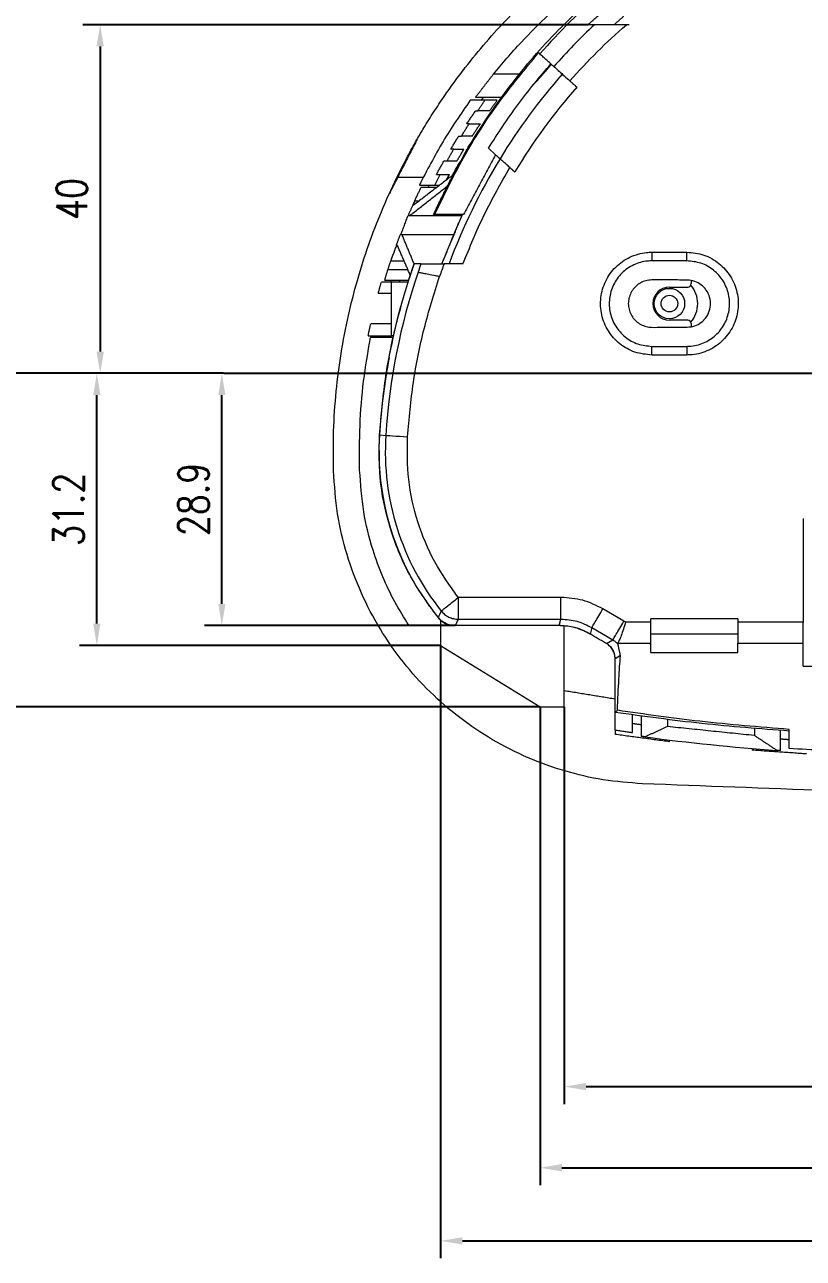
# Model space of a CAD drawing. Header units: millimetres. Extents: x 0 to 1188, y 0 to 840.
# Drawn here: x 101 to 190.3, y 349 to 490.6 of the extents above; entities that cross this region are included whole.
import ezdxf

# ---------------------------------------------------------------- set-up
doc = ezdxf.new("R2010")
doc.units = ezdxf.units.MM
doc.layers.add('7', color=7, linetype='Continuous')
doc.styles.add('PC_TEXTSTYLE', font='txt.shx', dxfattribs={"width": 0.8, "bigfont": 'hzfs.shx'})
doc.dimstyles.new('副本 (2) (2)TH_GBDIM', dxfattribs={"dimtxt": 3.5, "dimasz": 2.5, "dimexe": 2, "dimexo": 0, "dimgap": 1.5, "dimtad": 1, "dimtoh": 1, "dimdec": 1, "dimdsep": 46, "dimtxsty": 'PC_TEXTSTYLE', "dimcen": 2.5, "dimazin": 2, "dimtfac": 0.714286, "dimtdec": 1, "dimtmove": 0, "dimatfit": 3, "dimfxl": 1, "dimtolj": 1, "dimtzin": 0, "dimarcsym": 0})

# ---------------------------------------------------------------- blocks, each defined once
blk = doc.blocks.new('*D40')
at = {"layer": '7', "color": 0, "lineweight": -2, "ltscale": 5, "transparency": 16777216}
for p, q in [((160.1, 412.33), (160.1, 357.43)), ((438.78, 412.33), (438.78, 357.43)), ((162.6, 359.43), (436.28, 359.43))]:
    blk.add_line(p, q, dxfattribs=at)
at = {"layer": '7', "color": 0, "ltscale": 5, "transparency": 16777216}
for points in [[(162.6, 359.85), (162.6, 359.01), (160.1, 359.43)], [(436.28, 359.85), (436.28, 359.01), (438.78, 359.43)]]:
    blk.add_solid(points, dxfattribs=at)
at = {"layer": 'DEFPOINTS', "color": 0, "ltscale": 5, "transparency": 16777216}
for p in [(160.1, 412.33), (438.78, 412.33), (438.78, 359.43)]:
    blk.add_point(p, dxfattribs=at)
at = {"layer": '7', "color": 0, "ltscale": 5, "transparency": 16777216, "insert": (300.27, 362.68), "char_height": 3.5, "attachment_point": 5, "style": 'PC_TEXTSTYLE'}
blk.add_mtext('\\A1;278.7', dxfattribs=at)
blk = doc.blocks.new('*D41')
at = {"layer": '7', "color": 0, "lineweight": -2, "ltscale": 5, "transparency": 16777216}
for p, q in [((148.68, 419.36), (148.68, 349.04)), ((450.2, 419.36), (450.2, 349.04)), ((151.18, 351.04), (447.7, 351.04))]:
    blk.add_line(p, q, dxfattribs=at)
at = {"layer": '7', "color": 0, "ltscale": 5, "transparency": 16777216}
for points in [[(151.18, 351.45), (151.18, 350.62), (148.68, 351.04)], [(447.7, 351.45), (447.7, 350.62), (450.2, 351.04)]]:
    blk.add_solid(points, dxfattribs=at)
at = {"layer": 'DEFPOINTS', "color": 0, "ltscale": 5, "transparency": 16777216}
for p in [(148.68, 419.36), (450.2, 419.36), (450.2, 351.04)]:
    blk.add_point(p, dxfattribs=at)
at = {"layer": '7', "color": 0, "ltscale": 5, "transparency": 16777216, "insert": (300.09, 354.29), "char_height": 3.5, "attachment_point": 5, "style": 'PC_TEXTSTYLE'}
blk.add_mtext('\\A1;301.5', dxfattribs=at)
blk = doc.blocks.new('*D42')
at = {"layer": '7', "color": 0, "lineweight": -2, "ltscale": 5, "transparency": 16777216}
for p, q in [((162.88, 412.33), (162.88, 366.74)), ((436, 412.33), (436, 366.74)), ((165.38, 368.74), (433.5, 368.74))]:
    blk.add_line(p, q, dxfattribs=at)
at = {"layer": '7', "color": 0, "ltscale": 5, "transparency": 16777216}
for points in [[(165.38, 369.15), (165.38, 368.32), (162.88, 368.74)], [(433.5, 369.15), (433.5, 368.32), (436, 368.74)]]:
    blk.add_solid(points, dxfattribs=at)
at = {"layer": 'DEFPOINTS', "color": 0, "ltscale": 5, "transparency": 16777216}
for p in [(162.88, 412.33), (436, 412.33), (436, 368.74)]:
    blk.add_point(p, dxfattribs=at)
at = {"layer": '7', "color": 0, "ltscale": 5, "transparency": 16777216, "insert": (300.27, 371.99), "char_height": 3.5, "attachment_point": 5, "style": 'PC_TEXTSTYLE'}
blk.add_mtext('\\A1;273.1', dxfattribs=at)
blk = doc.blocks.new('*D43')
at = {"layer": '7', "color": 0, "lineweight": -2, "ltscale": 5, "transparency": 16777216}
for p, q in [((165.62, 490.58), (107.62, 490.58)), ((109.62, 488.08), (109.62, 453.08)), ((123.79, 450.58), (107.62, 450.58))]:
    blk.add_line(p, q, dxfattribs=at)
at = {"layer": '7', "color": 0, "ltscale": 5, "transparency": 16777216}
for points in [[(109.2, 488.08), (110.04, 488.08), (109.62, 490.58)], [(109.2, 453.08), (110.04, 453.08), (109.62, 450.58)]]:
    blk.add_solid(points, dxfattribs=at)
at = {"layer": 'DEFPOINTS', "color": 0, "ltscale": 5, "transparency": 16777216}
for p in [(165.62, 490.58), (109.62, 450.58), (123.79, 450.58)]:
    blk.add_point(p, dxfattribs=at)
at = {"layer": '7', "color": 0, "ltscale": 5, "transparency": 16777216, "insert": (106.37, 470.58), "char_height": 3.5, "attachment_point": 5, "rotation": 90, "style": 'PC_TEXTSTYLE'}
blk.add_mtext('\\A1;40', dxfattribs=at)
blk = doc.blocks.new('*D44')
at = {"layer": '7', "color": 0, "lineweight": -2, "ltscale": 5, "transparency": 16777216}
for p, q in [((123.79, 450.58), (121.58, 450.58)), ((123.58, 424.13), (123.58, 448.08)), ((150.36, 421.63), (121.58, 421.63))]:
    blk.add_line(p, q, dxfattribs=at)
at = {"layer": '7', "color": 0, "ltscale": 5, "transparency": 16777216}
for points in [[(123.17, 448.08), (124, 448.08), (123.58, 450.58)], [(123.17, 424.13), (124, 424.13), (123.58, 421.63)]]:
    blk.add_solid(points, dxfattribs=at)
at = {"layer": 'DEFPOINTS', "color": 0, "ltscale": 5, "transparency": 16777216}
for p in [(123.58, 450.58), (123.79, 450.58), (150.36, 421.63)]:
    blk.add_point(p, dxfattribs=at)
at = {"layer": '7', "color": 0, "ltscale": 5, "transparency": 16777216, "insert": (120.33, 436.11), "char_height": 3.5, "attachment_point": 5, "rotation": 90, "style": 'PC_TEXTSTYLE'}
blk.add_mtext('\\A1;28.9', dxfattribs=at)
blk = doc.blocks.new('*D45')
at = {"layer": '7', "color": 0, "lineweight": -2, "ltscale": 5, "transparency": 16777216}
for p, q in [((123.79, 450.58), (107.24, 450.58)), ((109.24, 421.86), (109.24, 448.08)), ((148.68, 419.36), (107.24, 419.36))]:
    blk.add_line(p, q, dxfattribs=at)
at = {"layer": '7', "color": 0, "ltscale": 5, "transparency": 16777216}
for points in [[(108.82, 448.08), (109.65, 448.08), (109.24, 450.58)], [(108.82, 421.86), (109.65, 421.86), (109.24, 419.36)]]:
    blk.add_solid(points, dxfattribs=at)
at = {"layer": 'DEFPOINTS', "color": 0, "ltscale": 5, "transparency": 16777216}
for p in [(109.24, 450.58), (123.79, 450.58), (148.68, 419.36)]:
    blk.add_point(p, dxfattribs=at)
at = {"layer": '7', "color": 0, "ltscale": 5, "transparency": 16777216, "insert": (105.99, 434.97), "char_height": 3.5, "attachment_point": 5, "rotation": 90, "style": 'PC_TEXTSTYLE'}
blk.add_mtext('\\A1;31.2', dxfattribs=at)
blk = doc.blocks.new('*D46')
at = {"layer": '7', "color": 0, "lineweight": -2, "ltscale": 5, "transparency": 16777216}
for p, q in [((123.79, 450.58), (94.11, 450.58)), ((96.11, 414.83), (96.11, 448.08)), ((160.1, 412.33), (94.11, 412.33))]:
    blk.add_line(p, q, dxfattribs=at)
at = {"layer": '7', "color": 0, "ltscale": 5, "transparency": 16777216}
for points in [[(95.69, 448.08), (96.52, 448.08), (96.11, 450.58)], [(95.69, 414.83), (96.52, 414.83), (96.11, 412.33)]]:
    blk.add_solid(points, dxfattribs=at)
at = {"layer": 'DEFPOINTS', "color": 0, "ltscale": 5, "transparency": 16777216}
for p in [(96.11, 450.58), (123.79, 450.58), (160.1, 412.33)]:
    blk.add_point(p, dxfattribs=at)
at = {"layer": '7', "color": 0, "ltscale": 5, "transparency": 16777216, "insert": (92.86, 431.45), "char_height": 3.5, "attachment_point": 5, "rotation": 90, "style": 'PC_TEXTSTYLE'}
blk.add_mtext('\\A1;38.2', dxfattribs=at)

msp = doc.modelspace()

# ---------------------------------------------------------------- linework, layer by layer
at = {"color": 7, "linetype": 'Continuous', "lineweight": 15}
for p, q in [((160.0639, 487.2228), (159.9205, 487.3514)), ((157.7628, 484.8885), (154.735, 484.8885)), ((155.6723, 482.2078), (152.6717, 482.2078)), ((152.7026, 480.7039), (152.9416, 480.7039)), ((151.9504, 479.2039), (151.675, 479.2039)), ((150.1894, 476.3039), (149.8484, 476.3039)), ((154.1631, 476.3964), (154.9991, 475.6469)), ((149.7131, 473.0338), (149.4927, 473.0338)), ((148.2167, 471.8885), (146.4302, 471.8885)), ((145.7159, 470.3885), (146.2566, 470.3885)), ((145.1417, 468.6785), (151.1344, 468.6785)), ((151.3016, 468.7885), (148.002, 468.7885)), ((144.2441, 466.4985), (150.2035, 466.4985)), ((176.9381, 463.4834), (176.9381, 464.4778)), ((144.5085, 463.4485), (142.958, 463.4485)), ((151.2527, 463.1385), (149.0805, 463.1385)), ((144.9403, 462.4485), (142.6306, 462.4485)), ((143.0396, 461.0446), (141.8873, 461.0446)), ((142.2597, 461.2485), (145.0534, 461.2485)), ((144.9944, 461.0446), (143.0396, 461.0446)), ((143.0396, 459.7746), (143.0396, 461.0446)), ((174.9382, 460.4785), (177.0382, 460.4785)), ((177.4382, 461.2445), (177.4382, 460.8785)), ((141.5264, 459.7746), (143.0396, 459.7746)), ((143.0396, 456.2746), (143.0396, 459.7746)), ((143.0396, 456.2746), (140.6651, 456.2746)), ((143.0396, 454.8746), (143.0396, 456.2746)), ((177.0382, 456.6785), (174.9382, 456.6785)), ((177.4382, 456.2785), (177.4382, 455.9125)), ((140.3741, 454.8746), (143.0396, 454.8746)), ((143.2396, 454.6785), (140.6407, 454.6785)), ((143.2894, 454.8746), (143.0396, 454.8746)), ((172.9381, 452.6793), (172.9381, 453.6737)), ((142.7709, 452.3785), (142.77, 452.3785)), ((141.6626, 443.5056), (142.3975, 443.4589)), ((190.3062, 433.9285), (190.3062, 422.0219)), ((162.4949, 424.8673), (150.7088, 424.8673)), ((169.7229, 422.1371), (167.3069, 423.5576)), ((148.6782, 422.2502), (148.6782, 419.3585)), ((150.7088, 422.3689), (162.495, 422.3689)), ((162.2945, 421.6325), (162.495, 422.3689)), ((172.8062, 422.0219), (169.9084, 422.0219)), ((182.8062, 422.3985), (172.8062, 422.3985)), ((190.3062, 422.0219), (182.8062, 422.0219)), ((148.6782, 421.6325), (145.0674, 421.6325)), ((145.912, 421.6286), (148.6782, 421.6286)), ((162.8782, 412.3285), (162.8782, 421.608)), ((166.0406, 421.4038), (165.8401, 420.6674)), ((166.0406, 421.4038), (168.4566, 419.9833)), ((172.8062, 420.6983), (182.8062, 420.6983)), ((148.6782, 419.3585), (160.0982, 412.3285)), ((167.7202, 419.562), (168.4566, 419.9833)), ((169.0347, 419.6132), (172.8062, 419.6132)), ((182.8062, 419.6132), (190.3062, 419.6132)), ((169.3198, 418.1901), (168.706, 417.839)), ((172.8062, 418.5627), (182.8062, 418.5627)), ((190.3062, 416.9765), (192.3062, 416.9765)), ((160.0982, 412.3285), (162.8782, 412.3285)), ((171.706, 411.2928), (171.706, 408.9229)), ((174.706, 410.9071), (174.706, 410.0462)), ((168.706, 409.6564), (168.706, 409.1509)), ((184.6882, 409.8787), (184.6882, 409.0214)), ((187.6882, 407.2919), (187.6882, 409.6202)), ((174.9471, 408.3077), (174.9471, 408.5053)), ((184.4471, 407.5361), (184.4471, 407.3394))]:
    msp.add_line(p, q, dxfattribs=at)
at = {"color": 7, "linetype": 'Continuous', "lineweight": 15, "flags": 128}
for points in [[(172.9381, 464.4778), (172.9381, 464.2957), (172.9381, 464.1197), (172.9381, 463.9557), (172.9381, 463.8091), (172.9381, 463.6849), (172.9381, 463.5872), (172.9381, 463.5193), (172.9381, 463.4834)], [(143.9263, 461.0446), (143.9936, 461.1728), (144.0457, 461.2485)], [(176.9382, 453.6737), (176.9382, 453.6378), (176.9382, 453.5698), (176.9382, 453.4721), (176.9382, 453.3479), (176.9382, 453.2014), (176.9382, 453.0373), (176.9382, 452.8613), (176.9382, 452.6793)], [(142.3975, 443.4589), (142.4599, 443.455), (142.6117, 443.4453), (142.8472, 443.4304), (143.1578, 443.4106), (143.5321, 443.3869), (143.9563, 443.3599), (144.4149, 443.3308), (144.8909, 443.3005)]]:
    msp.add_lwpolyline(points, dxfattribs=at)
at = {"color": 7, "linetype": 'Continuous', "lineweight": 15}
for radius in [1.75, 0.95]:
    msp.add_circle((174.9382, 458.5785), radius, dxfattribs=at)
for centre, radius, start, end in [((215.0547, 438.8441), 73.2426, 130.689996, 138.659909), ((215.0547, 438.8441), 71.0711, 133.282964, 138.676407), ((215.0547, 438.8441), 69.7714, 138.686772, 148.599405), ((215.0547, 438.8441), 67.5388, 138.705509, 148.94994), ((215.0547, 438.8441), 69.7699, 148.599633, 159.622239), ((215.0547, 438.8441), 70.54, 154.880776, 155.68553), ((215.0547, 438.8441), 73.54, 160.709551, 161.368603), ((215.0547, 438.8441), 72.8036, 160.506586, 161.293049), ((215.0547, 438.8441), 70.3051, 159.784177, 161.024802), ((215.0547, 438.8441), 72.8036, 161.293049, 176.36572), ((174.9382, 458.5785), 1.9, 90, 270), ((177.0382, 460.8785), 0.4, 270, 0), ((174.9382, 458.5785), 3.25, 0, 40.821046), ((174.9382, 458.5785), 3.25, 319.178954, 0), ((177.0382, 456.2785), 0.4, 0, 90), ((215.0547, 438.8485), 73.54, 169.398182, 176.36572), ((171.6222, 441.6071), 30.02, 176.36572, 216.295221), ((171.6222, 441.6027), 29.2836, 176.36572, 218.667515), ((204.2565, 648.7641), 242.04, 262.373566, 265.973161)]:
    msp.add_arc(centre, radius, start, end, dxfattribs=at)
for points, knots in [([(147.8873, 468.7885), (149.0285, 471.1512), (151.311, 475.8765), (155.7695, 482.5742), (160.9481, 488.9496), (165.0554, 492.7203), (167.1091, 494.6056)], [0, 0, 0, 0, 0.24243838, 0.48487679, 0.74243838, 1, 1, 1, 1]), ([(143.6525, 473.0338), (144.06, 473.8468), (144.7907, 475.3051), (145.8458, 477.1972), (146.8492, 478.9001), (147.8933, 480.5686), (149.0566, 482.3102), (150.2609, 484.0059), (151.8401, 486.1014), (153.8763, 488.5799), (156.3721, 491.3352), (158.15, 493.0585), (159.023, 493.9046)], [0, 0, 0, 0, 0.1059127, 0.18996003, 0.25214098, 0.33587975, 0.41856325, 0.49496267, 0.5764727, 0.72122692, 0.86312015, 1, 1, 1, 1]), ([(154.735, 484.8885), (155.7716, 486.1248), (157.7544, 488.4896), (160.0049, 490.6789), (161.0789, 491.7238)], [0, 0, 0, 0, 0.52276198, 1, 1, 1, 1]), ([(163.5164, 484.1272), (164.5431, 485.2572), (166.5965, 487.5171), (168.8655, 489.5605), (170, 490.5822)], [0, 0, 0, 0, 0.50000019, 1, 1, 1, 1]), ([(170, 490.5822), (169.5889, 490.5822), (168.7787, 490.5822), (167.6594, 490.5822), (166.9008, 490.5822), (166.4831, 490.5822), (166.3789, 490.5822), (166.3282, 490.5822)], [0, 0, 0, 0, 0.27310299, 0.53815459, 0.77955943, 0.89282331, 1, 1, 1, 1]), ([(148.002, 468.7885), (149.0726, 471.0041), (151.2138, 475.4353), (155.2135, 481.6647), (158.3515, 485.4558), (159.9205, 487.3514)], [0, 0, 0, 0, 0.3333334, 0.66666691, 1, 1, 1, 1]), ([(154.1631, 476.3964), (155.2556, 478.087), (157.4407, 481.4682), (160.0347, 484.5468), (161.3317, 486.0861)], [0, 0, 0, 0, 0.50000012, 1, 1, 1, 1]), ([(161.6808, 485.7731), (161.7391, 485.7209), (161.8556, 485.6164), (162.2917, 485.2253), (162.8626, 484.7135), (163.2985, 484.3227), (163.5164, 484.1272)], [0, 0, 0, 0, 0.24998066, 0.49990454, 0.74998812, 1, 1, 1, 1]), ([(152.0837, 481.9039), (151.0112, 480.3452), (148.8656, 477.2266), (147.1179, 473.8657), (146.2437, 472.1846)], [0, 0, 0, 0, 0.49980316, 1, 1, 1, 1]), ([(156.6382, 474.1771), (156.4925, 474.3078), (156.2013, 474.5689), (155.8306, 474.9013), (155.5665, 475.138), (155.5239, 475.1763), (155.5027, 475.1952)], [0, 0, 0, 0, 0.25245933, 0.50418745, 0.75389684, 1, 1, 1, 1]), ([(136.396, 439.378), (136.3799, 440.9002), (136.3473, 443.9867), (136.6644, 448.4785), (137.2341, 452.9126), (138.0508, 457.153), (139.1139, 461.3281), (140.3822, 465.296), (141.8798, 469.2362), (143.0474, 471.7373), (143.6525, 473.0338)], [0, 0, 0, 0, 0.1254931, 0.25445142, 0.37763489, 0.50531979, 0.62600889, 0.75266944, 0.87180481, 1, 1, 1, 1]), ([(151.2527, 463.1385), (152.0254, 465.0386), (153.5712, 468.8398), (155.6157, 472.3977), (156.6382, 474.1771)], [0, 0, 0, 0, 0.49985926, 1, 1, 1, 1]), ([(172.9381, 452.6793), (172.2742, 452.7446), (170.9468, 452.8752), (169.1798, 453.8936), (167.8379, 455.3931), (167.0723, 457.2634), (166.967, 459.2757), (167.5329, 461.211), (168.7096, 462.854), (170.3644, 464.0088), (171.8672, 464.4429), (172.7329, 464.4711), (172.9381, 464.4778)], [0, 0, 0, 0, 0.10746335, 0.21486266, 0.32240968, 0.4297546, 0.53694123, 0.64407894, 0.75155043, 0.85920633, 0.96663584, 1, 1, 1, 1]), ([(176.9381, 464.4778), (177.6021, 464.4125), (178.9295, 464.2819), (180.6965, 463.2634), (182.0384, 461.764), (182.804, 459.8937), (182.9093, 457.8814), (182.3434, 455.946), (181.1667, 454.303), (179.5119, 453.1483), (178.0091, 452.7141), (177.1434, 452.6859), (176.9382, 452.6793)], [0, 0, 0, 0, 0.10746374, 0.21486276, 0.32241006, 0.42975474, 0.5369414, 0.64407924, 0.75155082, 0.85920673, 0.96663583, 1, 1, 1, 1]), ([(142.8277, 452.6785), (143.2006, 454.4478), (143.9463, 457.9864), (145.0778, 461.4212), (145.6435, 463.1385)], [0, 0, 0, 0, 0.49999993, 1, 1, 1, 1]), ([(146.4242, 463.1385), (146.4613, 463.1385), (146.5355, 463.1385), (146.9813, 463.1385), (147.6257, 463.1385), (148.3628, 463.1385), (148.8673, 463.1385), (149.0805, 463.1385)], [0, 0, 0, 0, 0.20410803, 0.40802243, 0.61729195, 0.83828057, 1, 1, 1, 1]), ([(172.9381, 463.4834), (172.7676, 463.4778), (172.048, 463.4544), (170.7986, 463.0936), (169.4224, 462.1335), (168.4438, 460.7671), (167.9735, 459.1578), (168.0612, 457.485), (168.6974, 455.9304), (169.813, 454.6835), (171.2822, 453.8365), (172.3861, 453.728), (172.9381, 453.6737)], [0, 0, 0, 0, 0.03334896, 0.14075819, 0.24842565, 0.35595087, 0.46310673, 0.57024814, 0.67755752, 0.7850995, 0.8925317, 1, 1, 1, 1]), ([(176.9381, 463.4834), (176.2715, 463.4834), (174.9381, 463.4834), (173.6048, 463.4834), (172.9381, 463.4834)], [0, 0, 0, 0, 0.49998976, 1, 1, 1, 1]), ([(176.9382, 453.6737), (177.1087, 453.6792), (177.8283, 453.7026), (179.0777, 454.0635), (180.4539, 455.0235), (181.4325, 456.39), (181.9028, 457.9993), (181.8151, 459.6721), (181.1789, 461.2267), (180.0633, 462.4735), (178.5941, 463.3205), (177.4902, 463.4291), (176.9381, 463.4834)], [0, 0, 0, 0, 0.03334898, 0.14075778, 0.24842514, 0.3559505, 0.46310651, 0.57024769, 0.67755741, 0.78509942, 0.89253166, 1, 1, 1, 1]), ([(141.6626, 443.5056), (141.8539, 445.636), (142.2367, 449.8968), (143.4783, 456.2063), (144.7385, 460.2945), (145.3687, 462.3385)], [0, 0, 0, 0, 0.33333336, 0.66666666, 1, 1, 1, 1]), ([(144.8909, 443.3005), (145.0792, 445.3836), (145.456, 449.5507), (146.6889, 455.718), (147.9431, 459.7094), (148.57, 461.7044)], [0, 0, 0, 0, 0.33330228, 0.66675568, 1, 1, 1, 1]), ([(146.0972, 462.1942), (146.1338, 462.187), (146.2072, 462.1724), (146.6537, 462.084), (147.2936, 461.9572), (147.973, 461.8227), (148.4097, 461.7362), (148.57, 461.7044)], [0, 0, 0, 0, 0.21724545, 0.43445754, 0.6525601, 0.87247989, 1, 1, 1, 1]), ([(177.4382, 461.2446), (176.8441, 461.2643), (175.6546, 461.3037), (174.319, 461.2923), (173.412, 461.29), (172.9771, 461.2971), (172.4713, 461.2699), (171.9296, 461.1228), (171.3559, 460.8128), (170.8704, 460.3754), (170.5047, 459.834), (170.2769, 459.2223), (170.1987, 458.5738), (170.2792, 457.9252), (170.5094, 457.3142), (170.8769, 456.7741), (171.3642, 456.3389), (171.9391, 456.0286), (172.7875, 455.8138), (174.3168, 455.9104), (175.9347, 455.8237), (177.1206, 455.8937), (177.4382, 455.9125)], [0, 0, 0, 0, 0.10186263, 0.20396955, 0.22888502, 0.25730713, 0.27853318, 0.31551212, 0.35239748, 0.38938733, 0.42639466, 0.46330063, 0.50023736, 0.5372664, 0.57424039, 0.61111922, 0.64814297, 0.68516541, 0.72204822, 0.79652318, 0.94550948, 1, 1, 1, 1]), ([(178.8745, 460.4785), (178.667, 460.6589), (178.247, 461.024), (177.7099, 461.1704), (177.4382, 461.2445)], [0, 0, 0, 0, 0.494063911, 1, 1, 1, 1]), ([(178.8745, 456.6785), (178.8952, 456.7), (179.1267, 456.9405), (179.4772, 457.489), (179.6978, 458.3913), (179.6007, 459.3117), (179.2791, 460.0216), (178.9765, 460.3633), (178.8745, 460.4785)], [0, 0, 0, 0, 0.02130303, 0.23897209, 0.45555812, 0.67398845, 0.890113, 1, 1, 1, 1]), ([(177.4382, 455.9125), (177.7099, 455.9866), (178.247, 456.1331), (178.667, 456.4982), (178.8745, 456.6785)], [0, 0, 0, 0, 0.505936089, 1, 1, 1, 1]), ([(139.3948, 439.4691), (139.3834, 441.1836), (139.3608, 444.6226), (139.7842, 449.7073), (140.354, 453.0141), (140.6407, 454.6785)], [0, 0, 0, 0, 0.330572879, 0.663052895, 1, 1, 1, 1]), ([(172.9381, 453.6737), (173.6048, 453.6737), (174.9382, 453.6737), (176.2715, 453.6737), (176.9382, 453.6737)], [0, 0, 0, 0, 0.49999069, 1, 1, 1, 1]), ([(148.4274, 422.5448), (147.3123, 424.0618), (145.082, 427.0958), (142.9072, 432.3353), (141.6087, 437.8575), (141.6446, 441.6229), (141.6626, 443.5056)], [0, 0, 0, 0, 0.24999983, 0.49999997, 0.74999998, 1, 1, 1, 1]), ([(150.7088, 424.8673), (149.7547, 426.1972), (147.8302, 428.8798), (145.9507, 433.5003), (144.8373, 438.3626), (144.8731, 441.664), (144.8909, 443.3005)], [0, 0, 0, 0, 0.24785874, 0.50000002, 0.75214141, 1, 1, 1, 1]), ([(171.8408, 403.4855), (170.3332, 403.6019), (167.3222, 403.8344), (162.9179, 404.8751), (158.6533, 406.4079), (154.5993, 408.4662), (150.8233, 411.0081), (147.3792, 413.9984), (144.3095, 417.41), (141.6559, 421.2242), (139.4797, 425.3784), (137.8408, 429.8227), (136.7214, 434.5339), (136.5064, 437.7352), (136.396, 439.378)], [0, 0, 0, 0, 0.07733059, 0.15445283, 0.23151929, 0.31067208, 0.38994476, 0.46950367, 0.55181703, 0.63585108, 0.72240092, 0.81142129, 0.90322846, 1, 1, 1, 1]), ([(145.0674, 421.6325), (144.5063, 422.5285), (143.3691, 424.3442), (141.9985, 427.2489), (140.7347, 430.7004), (139.718, 434.8034), (139.5051, 437.8766), (139.3948, 439.4691)], [0, 0, 0, 0, 0.161771741, 0.327831385, 0.498322099, 0.740032255, 1, 1, 1, 1]), ([(148.758, 423.3063), (148.7947, 423.3357), (148.8682, 423.3945), (149.3226, 423.7581), (149.9585, 424.267), (150.4587, 424.6672), (150.7088, 424.8673)], [0, 0, 0, 0, 0.25000017, 0.50000006, 0.75000059, 1, 1, 1, 1]), ([(150.7088, 424.8673), (150.7088, 424.547), (150.7088, 423.9064), (150.7088, 423.0919), (150.7088, 422.51), (150.7088, 422.4159), (150.7088, 422.3689)], [0, 0, 0, 0, 0.24999999, 0.50000006, 0.7499997, 1, 1, 1, 1]), ([(162.495, 422.3689), (162.495, 422.4159), (162.495, 422.51), (162.495, 423.0919), (162.495, 423.9064), (162.4949, 424.547), (162.4949, 424.8673)], [0, 0, 0, 0, 0.2500003, 0.49999994, 0.75, 1, 1, 1, 1]), ([(167.3069, 423.5576), (166.5488, 423.9363), (165.0323, 424.694), (163.3409, 424.8096), (162.4949, 424.8673)], [0, 0, 0, 0, 0.49982994, 1, 1, 1, 1]), ([(148.758, 423.3063), (148.8823, 423.1699), (149.1342, 422.8935), (149.6186, 422.5988), (150.1514, 422.4047), (150.5245, 422.3807), (150.7088, 422.3689)], [0, 0, 0, 0, 0.24684318, 0.50000178, 0.75316095, 1, 1, 1, 1]), ([(166.0406, 421.4038), (166.0644, 421.4443), (166.1121, 421.5255), (166.407, 422.0271), (166.8198, 422.7292), (167.1445, 423.2815), (167.3069, 423.5576)], [0, 0, 0, 0, 0.250000163, 0.499999915, 0.749999941, 1, 1, 1, 1]), ([(150.3578, 421.6325), (150.1741, 421.6439), (149.8059, 421.6668), (149.2832, 421.8575), (148.804, 422.1403), (148.5529, 422.4101), (148.4274, 422.5448)], [0, 0, 0, 0, 0.24970472, 0.5001662, 0.75033607, 1, 1, 1, 1]), ([(150.1236, 421.6325), (149.9777, 421.6417), (149.6861, 421.66), (149.2707, 421.808), (148.8907, 422.0318), (148.6896, 422.2438), (148.589, 422.3498)], [0, 0, 0, 0, 0.24999923, 0.49999942, 0.75000141, 1, 1, 1, 1]), ([(162.495, 422.3689), (163.118, 422.3266), (164.3644, 422.242), (165.4817, 421.6832), (166.0406, 421.4038)], [0, 0, 0, 0, 0.499867385, 1, 1, 1, 1]), ([(168.4566, 419.9833), (168.4804, 420.0239), (168.5281, 420.105), (168.8231, 420.6066), (169.2359, 421.3088), (169.5606, 421.861), (169.7229, 422.1371)], [0, 0, 0, 0, 0.25000007, 0.50000009, 0.74999957, 1, 1, 1, 1]), ([(169.9084, 422.0219), (169.8253, 421.7512), (169.6596, 421.2107), (169.405, 420.494), (169.171, 419.9119), (169.0801, 419.7126), (169.0347, 419.6132)], [0, 0, 0, 0, 0.25199427, 0.5030169, 0.7519264, 1, 1, 1, 1]), ([(172.8062, 419.6132), (172.8062, 419.7103), (172.8062, 419.9047), (172.8062, 420.4854), (172.8062, 421.2088), (172.8062, 421.7509), (172.8062, 422.0219)], [0, 0, 0, 0, 0.24999948, 0.50000008, 0.74999985, 1, 1, 1, 1]), ([(182.8062, 422.0219), (182.8062, 421.7509), (182.8062, 421.2088), (182.8062, 420.4854), (182.8062, 419.9047), (182.8062, 419.7103), (182.8062, 419.6132)], [0, 0, 0, 0, 0.250000148, 0.499999923, 0.750000518, 1, 1, 1, 1]), ([(190.3062, 419.6132), (190.3062, 419.7103), (190.3062, 419.9047), (190.3062, 420.4854), (190.3062, 421.2088), (190.3062, 421.7509), (190.3062, 422.0219)], [0, 0, 0, 0, 0.24999948, 0.50000008, 0.74999985, 1, 1, 1, 1]), ([(165.8401, 420.6674), (165.282, 420.9488), (164.1658, 421.5116), (162.9183, 421.5922), (162.2945, 421.6325)], [0, 0, 0, 0, 0.50000026, 1, 1, 1, 1]), ([(165.8401, 420.6674), (165.3729, 420.9075), (164.4385, 421.3876), (163.3983, 421.5346), (162.8782, 421.608)], [0, 0, 0, 0, 0.499970427, 1, 1, 1, 1]), ([(168.706, 417.839), (168.6954, 418.0197), (168.675, 418.3682), (168.4792, 418.8528), (168.1607, 419.2671), (167.8706, 419.4613), (167.7202, 419.562)], [0, 0, 0, 0, 0.2592758, 0.5000006, 0.740725, 1, 1, 1, 1]), ([(168.706, 417.839), (168.6929, 418.0121), (168.6668, 418.3585), (168.4595, 418.8415), (168.1482, 419.265), (167.8628, 419.463), (167.7202, 419.562)], [0, 0, 0, 0, 0.24988036, 0.5000006, 0.75012019, 1, 1, 1, 1]), ([(168.4566, 419.9833), (168.5693, 419.9092), (168.7943, 419.7613), (168.9653, 419.5533), (169.0507, 419.4495)], [0, 0, 0, 0, 0.50097969, 1, 1, 1, 1]), ([(190.3062, 416.9765), (190.3062, 417.5039), (190.3062, 418.5589), (190.3062, 419.2617), (190.3062, 419.6132)], [0, 0, 0, 0, 0.49999982, 1, 1, 1, 1]), ([(168.9777, 411.9127), (169.03, 413.1712), (169.1345, 415.6882), (169.258, 417.3561), (169.3198, 418.1901)], [0, 0, 0, 0, 0.49997592, 1, 1, 1, 1]), ([(188.6882, 409.7302), (185.2557, 409.9999), (178.6341, 410.52), (172.1166, 411.46), (168.9777, 411.9127)], [0, 0, 0, 0, 0.518382714, 1, 1, 1, 1]), ([(188.6882, 409.5341), (185.3465, 409.7867), (178.6633, 410.2921), (172.0251, 411.2164), (168.706, 411.6786)], [0, 0, 0, 0, 0.50000007, 1, 1, 1, 1]), ([(204.8065, 407.0287), (202.0926, 407.0454), (196.7132, 407.0785), (191.3471, 407.3803), (188.6882, 407.5299)], [0, 0, 0, 0, 0.50450256, 1, 1, 1, 1]), ([(427.0355, 403.4855), (412.9932, 402.9565), (384.6795, 401.8899), (342.1409, 401.0353), (299.4076, 400.7269), (256.7799, 401.0352), (214.2413, 401.889), (185.9581, 402.954), (171.8408, 403.4855)], [0, 0, 0, 0, 0.16515447, 0.33300305, 0.50000001, 0.6673556, 0.83396394, 1, 1, 1, 1])]:
    msp.add_open_spline(points, degree=3, knots=knots, dxfattribs=at)
for points in [[(165.6152, 490.5822), (168.3988, 493.1056)], [(168.5993, 490.5822), (169.7211, 491.5678)], [(166.3282, 490.5822), (165.6152, 490.5822)], [(170.3078, 490.5822), (170, 490.5822)], [(161.6808, 485.7731), (160.0639, 487.2228)], [(161.3987, 486.0261), (159.6457, 483.9975)], [(153.2441, 482.9791), (154.735, 484.8885)], [(164.3109, 483.4149), (163.5164, 484.1272)], [(152.6717, 482.2078), (153.2441, 482.9791)], [(163.806, 482.8112), (164.3307, 483.364)], [(153.7768, 481.9039), (152.0837, 481.9039)], [(152.9416, 480.7039), (153.7768, 481.9039)], [(153.5652, 482.2078), (153.3196, 481.9039)], [(155.1921, 481.9039), (153.7768, 481.9039)], [(154.3008, 480.7039), (155.1922, 481.9039)], [(151.675, 479.2039), (152.7026, 480.7039)], [(154.3007, 480.7039), (152.9416, 480.7039)], [(151.0755, 477.8039), (151.9504, 479.2039)], [(151.9504, 479.2039), (153.2435, 479.2039)], [(152.3108, 477.8039), (153.2435, 479.2039)], [(145.9897, 477.4307), (142.784, 471.187)], [(149.8484, 476.3039), (150.7678, 477.8039)], [(150.7678, 477.8039), (151.0755, 477.8039)], [(152.3108, 477.8039), (151.0755, 477.8039)], [(151.7681, 476.3885), (153.0518, 478.3885)], [(149.4083, 474.9039), (150.1894, 476.3039)], [(150.1894, 476.3039), (151.3666, 476.3039)], [(150.5343, 474.9039), (151.3666, 476.3039)], [(154.9991, 475.6469), (151.3016, 468.7885)], [(151.6194, 476.1334), (151.7093, 476.2929)], [(154.9991, 475.6469), (155.5027, 475.1952)], [(148.2167, 473.4039), (149.0374, 474.9039)], [(149.4083, 474.9039), (149.0374, 474.9039)], [(150.5343, 474.9039), (149.4083, 474.9039)], [(149.9886, 473.2385), (150.82, 474.7144)], [(146.6707, 473.0338), (143.6525, 473.0338)], [(149.9807, 473.2385), (145.5902, 469.8785)], [(148.0114, 472.1846), (148.6185, 473.4039)], [(148.2167, 473.4039), (148.6185, 473.4039)], [(148.6185, 473.4039), (149.6926, 473.4039)], [(148.6712, 470.4885), (150.0535, 473.2385)], [(148.6712, 470.4885), (150.0431, 472.9983)], [(149.3477, 472.7541), (149.6926, 473.4039)], [(156.6382, 474.1771), (157.1931, 473.6797)], [(145.1417, 468.6785), (149.4316, 472.0365)], [(145.7159, 470.3885), (146.4302, 471.8885)], [(146.2437, 472.1846), (148.0114, 472.1846)], [(147.3613, 472.1846), (147.2281, 471.8885)], [(148.0114, 472.1846), (148.6036, 472.1846)], [(145.7159, 470.3885), (145.483, 469.8785)], [(147.8873, 468.7885), (148.6712, 470.4885)], [(144.1224, 466.4985), (144.9546, 468.6785)], [(145.483, 469.8785), (144.9546, 468.6785)], [(144.9546, 468.6785), (145.1417, 468.6785)], [(145.5902, 469.8785), (145.483, 469.8785)], [(147.8873, 468.7885), (148.002, 468.7885)], [(148.8303, 463.1385), (151.1859, 468.7885)], [(148.8303, 463.1385), (150.7716, 467.8885)], [(143.6089, 465.2985), (144.0631, 466.4985)], [(144.2441, 466.4985), (144.0631, 466.4985)], [(145.6441, 463.1394), (144.2441, 466.4985)], [(142.958, 463.4485), (143.6526, 465.2679)], [(143.7099, 465.2985), (143.6089, 465.2985)], [(145.2027, 461.8406), (143.7099, 465.2985)], [(172.9381, 464.4778), (176.9381, 464.4778)], [(142.6306, 462.4485), (142.958, 463.4485)], [(146.4242, 463.1385), (145.6435, 463.1385)], [(142.2597, 461.2485), (142.6306, 462.4485)], [(141.5264, 459.7746), (141.8873, 461.0446)], [(143.0012, 461.2485), (142.9304, 461.0446)], [(140.3741, 454.8746), (140.6651, 456.2746)], [(141.3936, 454.8746), (141.3656, 454.6785)], [(142.8955, 454.6785), (142.924, 454.8746)], [(176.9382, 452.6793), (172.9381, 452.6793)], [(148.589, 422.3498), (147.5749, 423.6325)], [(148.4274, 422.5448), (148.758, 423.3063)], [(150.7088, 422.3689), (150.3578, 421.6325)], [(169.9084, 422.0219), (169.7229, 422.1371)], [(172.8062, 422.0219), (172.8062, 422.3985)], [(182.8062, 422.3985), (182.8062, 422.0219)], [(162.2945, 421.6325), (150.1236, 421.6325)], [(162.2945, 421.6325), (150.3578, 421.6325)], [(162.8782, 421.608), (162.2945, 421.6325)], [(167.7202, 419.562), (165.8401, 420.6674)], [(167.7202, 419.562), (165.8401, 420.6674)], [(169.0507, 419.4495), (169.0347, 419.6132)], [(169.3198, 418.1901), (169.0507, 419.4495)], [(172.8062, 419.4435), (172.6977, 419.5884)], [(172.8062, 418.5627), (172.8062, 419.6132)], [(182.8062, 418.5627), (182.8062, 419.6132)], [(168.706, 411.6786), (168.706, 417.839)], [(168.706, 412.6898), (168.706, 417.839)], [(168.706, 413.1954), (162.8782, 414.1489)], [(168.706, 409.6564), (168.706, 412.6898)], [(168.706, 411.6786), (168.9777, 411.9127)], [(170.706, 409.3676), (170.706, 411.4214)], [(168.706, 409.6564), (170.706, 409.3676)], [(174.9471, 408.3077), (168.706, 409.1509)], [(171.706, 410.2457), (170.706, 410.3774)], [(174.706, 410.0462), (172.1345, 408.8651)], [(184.6882, 409.0214), (174.706, 410.0462)], [(188.6882, 407.5299), (188.6882, 409.7302)], [(172.1345, 408.8651), (171.706, 408.9229)], [(187.2596, 407.3217), (184.6882, 409.0214)], [(188.6882, 408.532), (187.6882, 408.6056)], [(190.6882, 406.9083), (184.4471, 407.3394)], [(187.6882, 407.2919), (187.2596, 407.3217)]]:
    msp.add_open_spline(points, degree=1, dxfattribs=at)
at = {"layer": '7', "color": 1, "ltscale": 5}
msp.add_line((123.7929, 450.5785), (470.3398, 450.5785), dxfattribs=at)

# ---------------------------------------------------------------- dimensions: what is measured, and where the dimension line sits
at = {"layer": '7', "color": 4, "ltscale": 5}
for base, p1, p2, picture, middle in [((109.6187, 450.5785), (165.6152, 490.5822), (123.7929, 450.5785), '*D43', (106.3687, 470.5804)), ((96.1080994, 450.5785267), (160.0981533, 412.3285268), (123.7928586, 450.5785267), '*D46', (92.8580994, 431.4535268)), ((109.2367, 450.5785), (148.6782, 419.3585), (123.7929, 450.5785), '*D45', (105.9867, 434.9685)), ((123.5838, 450.5785), (150.3578, 421.6325), (123.7929, 450.5785), '*D44', (120.3338, 436.1055))]:
    dim = msp.add_linear_dim(base=base, p1=p1, p2=p2, angle=90, dimstyle='副本 (2) (2)TH_GBDIM', dxfattribs=at)
    dim.commit()
    dim.dimension.update_dxf_attribs({"geometry": picture, "text_midpoint": middle})
for base, p1, p2, picture, middle in [((450.1981, 351.0362), (148.6782, 419.3585), (450.1981, 419.3585), '*D41', (300.09, 351.0362)), ((438.7782, 359.4303), (160.0982, 412.3285), (438.7782, 412.3285), '*D40', (300.2726, 359.4303)), ((435.9981, 368.7368), (162.8782, 412.3285), (435.9981, 412.3285), '*D42', (300.2726, 368.7368))]:
    dim = msp.add_linear_dim(base=base, p1=p1, p2=p2, dimstyle='副本 (2) (2)TH_GBDIM', dxfattribs=at)
    dim.commit()
    dim.dimension.update_dxf_attribs({"geometry": picture, "text_midpoint": middle, "dimtype": 160})

doc.saveas('drawing.dxf')
